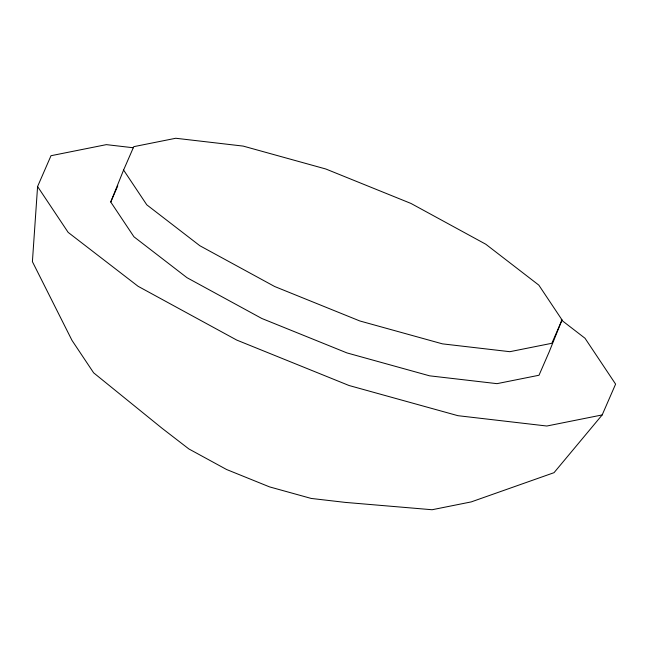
<?xml version="1.0" encoding="UTF-8"?>
<svg xmlns="http://www.w3.org/2000/svg" width="648" height="648" viewBox="0 0 648 648"><rect width="100%" height="100%" fill="white"/><g stroke="black" fill="none" stroke-linecap="round" stroke-linejoin="round"><path stroke-width="0.97" d="M133.334 147.768L106.361 144.634L50.998 155.714L37.584 186.535L32.4 261.662L72.009 340.403L93.636 372.827L162.081 428.296L188.835 448.926L226.581 469.508L269.56 486.891L311.226 498.442L345.246 502.394L432.095 509.741L471.242 501.9L554.032 472.675L602.186 414.931L615.6 384.118L585.014 338.256L561.176 319.877M110.743 202.006L123.59 170.043L133.763 146.667L175.77 138.259L243.194 146.1L325.79 168.99L410.978 203.448L485.789 244.231L538.828 285.128L562.027 319.91L549.18 351.88L539.006 375.249L497.008 383.656L429.575 375.824L346.98 352.925L261.792 318.468L186.98 277.684L133.942 236.787L110.743 202.006L117.79 185.822M562.027 319.91L551.853 343.286L509.855 351.694L442.422 343.853L359.826 320.963L274.639 286.505L199.835 245.722L146.788 204.825L123.59 170.043M602.186 414.931L546.815 426.02L457.917 415.684L349.029 385.503L236.723 340.07L138.097 286.303L68.162 232.389L37.584 186.535"/></g></svg>
